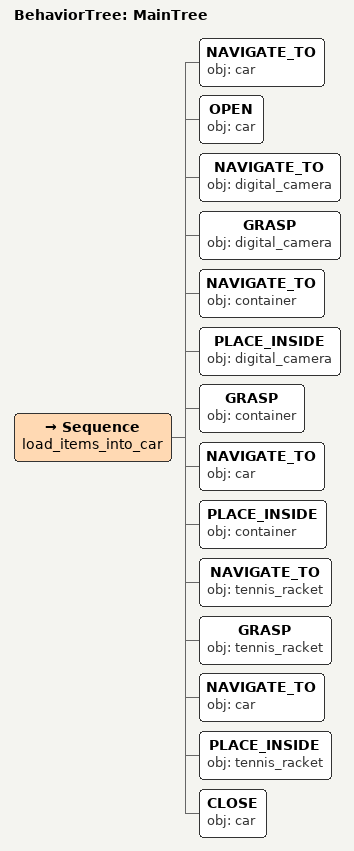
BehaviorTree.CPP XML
<root main_tree_to_execute="MainTree">
  <BehaviorTree ID="MainTree">
    <Sequence name="load_items_into_car">
      <NAVIGATE_TO obj="car"/>
      <OPEN obj="car"/>
      <NAVIGATE_TO obj="digital_camera"/>
      <GRASP obj="digital_camera"/>
      <NAVIGATE_TO obj="container"/>
      <PLACE_INSIDE obj="digital_camera"/>
      <GRASP obj="container"/>
      <NAVIGATE_TO obj="car"/>
      <PLACE_INSIDE obj="container"/>
      <NAVIGATE_TO obj="tennis_racket"/>
      <GRASP obj="tennis_racket"/>
      <NAVIGATE_TO obj="car"/>
      <PLACE_INSIDE obj="tennis_racket"/>
      <CLOSE obj="car"/>
    </Sequence>
  </BehaviorTree>
</root>
